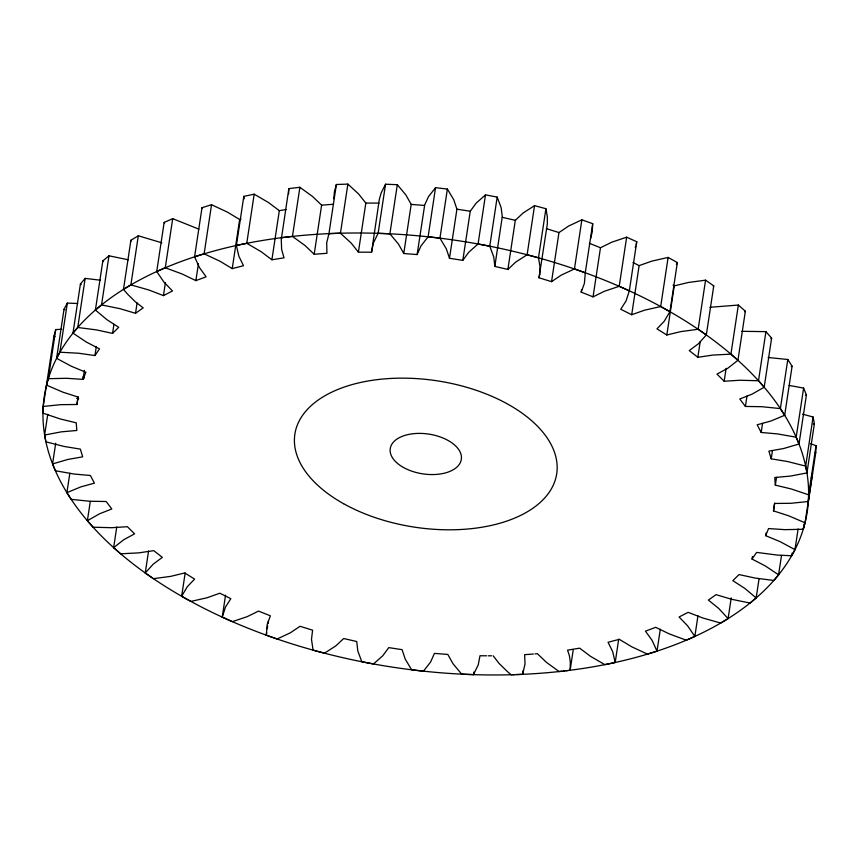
<?xml version="1.0" encoding="UTF-8"?>
<svg xmlns="http://www.w3.org/2000/svg" width="859" height="859" viewBox="0 0 859 859"><rect width="100%" height="100%" fill="white"/><g stroke="black" fill="none" stroke-linecap="round" stroke-linejoin="round"><path stroke-width="1.29" d="M288.581 193.812L288.86 188.593L299.888 187.294L312.526 196.464L321.62 205.161L314.19 254.264L326.946 253.298L326.688 242.807L328.954 233.627L336.374 184.513L347.874 184.105L358.59 193.951L365.827 203.057L358.396 252.17L371.571 252.202L379.302 199.546L381.149 192.931L385.551 184.213L397.32 184.696L405.942 195.047L411.193 204.41L403.762 253.523L417.12 254.565L420.985 245.91L428.115 236.794L435.545 187.692L447.378 189.055L453.745 199.728L456.924 209.188L449.493 258.301L462.818 260.341L468.735 252.256L478.066 243.988L485.496 194.875L497.189 197.098L501.141 207.663L502.29 216.586L494.827 266.43L507.884 269.425L515.744 262.059L527.115 254.769L538.486 257.818L539.967 266.526L539.763 274.3M486.602 655.804L480.009 655.75L478.248 664.834L473.449 674.626L461.68 674.143L453.058 663.803L447.807 654.429L434.45 653.388L430.584 662.042L423.455 671.158L411.622 669.795L405.255 659.121L402.076 649.651L388.751 647.622L382.835 655.696L373.504 663.964L361.811 661.741L357.795 650.929L356.743 641.523L343.686 638.527L335.826 645.893L324.455 653.184L313.084 650.134L311.495 639.364L312.59 630.184L300.027 626.286L290.353 632.815L277.135 638.999L266.301 635.177L267.16 624.622L270.381 615.828L258.516 611.093L247.199 616.665L232.349 621.648L222.234 617.116L225.53 606.969L230.824 598.702L219.872 593.215L207.094 597.746L190.881 601.418L181.646 596.264L187.326 586.697L194.606 579.095L184.749 572.953L170.737 576.357L153.439 578.676L145.246 572.974L153.213 564.159L162.34 557.362L153.75 550.651L138.739 552.874L120.647 553.797L113.646 547.655L123.75 539.72L134.584 533.847L127.4 526.707L111.659 527.705L93.073 527.201L87.382 520.726L99.461 513.832L111.81 508.968L106.162 501.506L89.948 501.269L71.2 499.358L66.905 492.658L80.757 486.913L94.415 483.155L90.388 475.499L73.992 474.028L55.395 470.743L52.571 463.924L67.958 459.425L82.679 456.838L80.359 449.117L64.049 446.444L45.924 441.837L44.625 435.03L61.279 431.852L76.827 430.466L76.236 422.821L60.291 418.977L42.95 413.147L43.208 406.447L53.956 336.041L55.749 329.577L61.719 329.298M810.456 443.652L816.05 445.703L808.62 494.805L808.373 501.506L790.731 503.299L774.635 503.449L773.476 510.89L788.777 515.829L805.044 522.809L803.251 529.262L784.933 529.659L768.558 528.564L765.67 535.683L780.069 541.632L794.972 549.631L792.095 554.978L791.665 555.741L777.642 555.107L756.618 552.401L752.044 559.069L765.294 565.931L778.587 574.811L776.246 577.656L773.83 580.469L755.093 578.053L739.008 574.564L732.845 580.663L744.71 588.318L756.167 597.928L750.036 603.039L731.567 599.271L716.052 594.653L708.385 600.087L718.672 608.397L728.099 618.587L720.69 623.065L702.812 617.997L688.113 612.338L679.082 617.009L687.619 625.846L694.845 636.422L686.298 640.191L669.322 633.91L655.696 627.317L645.453 631.15L652.088 640.352L656.995 651.133L647.45 654.129L631.666 646.752L619.339 639.332L608.065 642.253L612.692 651.67L615.194 662.482L610.019 663.588L604.811 664.641L590.477 656.297L579.675 648.169L567.563 650.134L569.42 655.804L570.333 662.268L570.14 670.256L568.765 670.428M816.05 445.703L815.792 452.392L808.373 501.506M371.571 252.202L373.321 243.118L378.121 233.326L385.551 184.213M50.477 360.265L51.196 357.258M494.827 266.43L493.785 257.024L489.759 246.211L497.189 197.098M288.86 188.593L281.269 239.436L281.623 249.368L284.007 257.818L271.895 259.783L261.093 251.655L246.758 243.312L236.386 245.481L238.888 256.293L243.505 265.699L232.231 268.62L219.915 261.2L204.12 253.824L194.574 256.82L199.481 267.6L206.117 276.802L195.873 280.635L182.248 274.042L165.272 267.761L156.725 271.53L163.951 282.106L172.487 290.943L163.457 295.614L148.757 289.955L130.879 284.887L125.307 288.237L123.481 289.365L127.551 294.111L135.174 301.627L143.195 307.866L135.529 313.299L120.002 308.692L101.545 304.913L95.403 310.024L106.86 319.634L118.735 327.29L112.561 333.389L96.476 329.899L77.75 327.483L72.983 333.142L86.276 342.022L99.526 348.883L94.952 355.551L78.588 353.232L59.905 352.211L56.597 358.321L71.501 366.321L85.9 372.269L83.012 379.388L66.648 378.293L48.329 378.69L47.385 381.911L46.526 385.143L62.793 392.123L78.094 397.062L76.934 404.503L60.839 404.653L43.208 406.447M42.95 413.147L43.337 410.559M48.329 378.69L55.749 329.577M44.625 435.03L47.76 414.349M56.597 358.321L64.028 309.219L67.335 303.098L77.664 303.495M59.905 352.211L67.335 303.098M52.571 463.924L55.706 443.244M72.983 333.142L80.413 284.028L85.17 278.37L100.31 280.217M77.75 327.483L85.17 278.37M76.934 404.503L78.105 396.751M82.883 378.883L83.269 376.296M83.012 379.388L84.375 370.347M66.905 492.658L69.837 473.266M95.403 310.024L102.833 260.911L108.964 255.799L128.281 259.794M101.545 304.913L108.964 255.799M94.952 355.551L96.326 346.499M112.561 333.389L113.925 324.348M87.382 520.726L90.313 501.334M123.481 289.365L130.901 240.262L138.31 235.785L161.846 242.807M130.879 284.887L138.31 235.785M135.529 313.299L137.086 302.959M113.646 547.655L116.77 526.975M156.725 271.53L164.155 222.427L172.702 218.658L198.848 229.128M165.272 267.761L172.702 218.658M163.457 295.614L165.411 282.686M145.246 572.974L148.575 551.006M194.574 256.82L202.005 207.706L211.55 204.721L227.334 212.087L239.661 219.517L241.046 219.131M195.873 280.635L198.418 263.831M204.12 253.824L211.55 204.721M181.646 596.264L185.168 572.996M232.231 268.62L239.661 219.517M236.386 245.481L243.806 196.367L254.189 194.198L268.523 202.541L279.325 210.67L286.111 209.532M246.758 243.312L254.189 194.198M271.895 259.783L279.325 210.67M222.234 617.116L225.552 595.147M314.19 254.264L305.095 245.577L292.457 236.397L299.888 187.294M266.301 635.177L266.687 632.589M267.278 628.713L267.664 626.125M268.051 623.548L268.448 620.96M358.396 252.17L351.17 243.054L340.443 233.218L347.874 184.105M403.762 253.523L398.512 244.149L389.889 233.809L397.32 184.696M417.12 254.565L424.7 204.882L428.555 196.582L435.545 187.692M449.493 258.301L446.326 248.831L439.948 238.158L447.378 189.055M462.818 260.341L470.249 211.228L476.165 203.153L485.496 194.875M507.884 269.425L515.314 220.312L523.174 212.946L534.545 205.655L545.916 208.705L547.312 216.511L547.366 223.812L538.98 277.768L551.542 281.666L561.217 275.138L574.446 268.953L585.28 272.775L584.421 283.33L581.199 292.124L593.054 296.86L604.371 291.287L619.221 286.305L629.336 290.836L626.039 300.983L620.746 309.251L631.698 314.738L644.475 310.206L660.689 306.534L669.923 311.688L664.243 321.255L656.963 328.857L666.831 334.999L680.833 331.595L698.142 329.276L706.323 334.978L698.367 343.804L689.229 350.59L697.83 357.301L712.83 355.078L730.923 354.155L737.924 360.308L727.82 368.232L716.986 374.105L724.169 381.246L739.91 380.247L758.497 380.752L764.188 387.226L752.108 394.12L739.76 398.984L745.408 406.447L761.622 406.683L780.369 408.594L784.664 415.294L770.813 421.039L757.155 424.797L761.181 432.453L777.578 433.924L796.186 437.21L798.999 444.028L783.612 448.527L768.891 451.115L771.221 458.835L787.52 461.519L805.656 466.115L806.343 469.519L806.945 472.922L790.291 476.101L774.754 477.486L775.333 485.131L791.279 488.975L808.62 494.805M527.115 254.769L534.545 205.655M473.449 674.626L473.835 672.049M538.486 257.818L545.916 208.705M551.542 281.666L558.973 232.553L568.647 226.035L581.865 219.84L592.699 223.673L592.291 231.629L590.573 238.781M574.446 268.953L581.865 219.84M516.173 674.583L522.626 674.326L523.206 670.449M581.199 292.124L581.586 289.547M585.28 272.775L592.699 223.673M593.054 296.86L600.484 247.746L611.801 242.174L626.651 237.202L636.766 241.733L629.336 290.836M619.221 286.305L626.651 237.202M570.14 670.256L573.264 649.576M631.698 314.738L639.128 265.624L651.906 261.104L668.119 257.421L677.354 262.586L669.923 311.688M660.689 306.534L668.119 257.421M615.194 662.482L618.705 639.214M666.831 334.999L674.251 285.886L688.263 282.493L705.561 280.174L713.754 285.875L706.323 334.978M698.142 329.276L705.561 280.174M697.83 357.301L700.171 341.785M656.995 651.133L660.324 629.164M724.169 381.246L726.123 368.328M730.923 354.155L738.353 305.052L709.921 307.286M694.845 636.422L697.97 615.742M737.924 360.308L745.354 311.194L738.353 305.052M745.408 406.447L746.976 396.106M758.497 380.752L765.927 331.638L741.768 331.306M728.099 618.587L731.224 597.907M764.188 387.226L771.618 338.124L765.927 331.638M761.181 432.453L762.556 423.412M752.044 559.069L752.441 556.482M771.221 458.835L772.391 451.082M780.369 408.594L787.8 359.481L768.171 357.527M756.167 597.928L759.098 578.547M765.67 535.683L766.056 533.095M784.664 415.294L792.095 366.192L787.8 359.481M775.333 485.131L776.515 477.379M773.476 510.89L774.646 503.138M796.186 437.21L803.605 388.096L789.131 385.423M778.587 574.811L781.518 555.429M798.999 444.028L806.429 394.915L803.605 388.096M791.665 555.741L792.062 553.153M805.656 466.115L813.076 417.002L802.596 414.167M794.972 549.631L798.108 528.951M806.945 472.922L814.375 423.82L813.076 417.002M803.251 529.262L804.024 524.097M805.044 522.809L812.474 473.696L811.959 473.449M539.731 274.493L538.98 277.768M636.766 241.733L636.132 244.439M812.474 473.696L812.163 474.92M812.056 475.317L811.272 478.152M635.649 246.125L635.241 247.413M336.374 184.513L334.398 191.933L333.786 198.762M522.626 674.326L525.021 664.007L524.634 654.655L533.407 654.021M677.354 262.586L676.409 264.518M713.754 285.875L713.303 286.476M745.354 311.194L744.753 311.742M771.618 338.124L770.888 338.607M792.095 366.192L791.236 366.6M806.429 394.915L805.452 395.258M814.375 423.82L813.312 424.067M815.792 452.392L814.665 452.553M281.43 237.707L292.457 236.397M567.402 670.6L566.017 670.761M564.642 670.922L563.268 671.083M561.883 671.244L559.112 671.555L546.474 662.375L537.38 653.688L534.996 653.892M321.62 205.161L332.766 204.292M328.954 233.627L340.443 233.218M514.734 674.637L511.126 674.734L507.744 671.888L499.079 663.459L493.173 655.782M365.827 203.057L378.991 203.1M491.531 655.804L488.245 655.804M378.121 233.326L389.889 233.809M411.193 204.41L424.55 205.451M428.115 236.794L439.948 238.158M456.924 209.188L470.249 211.228M78.684 398.726L76.676 398.361M478.066 243.988L489.759 246.211M502.257 217.327L515.314 220.312M546.41 228.666L558.973 232.553M589.371 243.312L600.484 247.746M54.987 336.524L53.956 336.041M633.008 262.521L639.128 265.624M64.962 309.766L64.028 309.219M673.037 285.113L674.251 285.886M81.229 284.64L80.413 284.028M103.52 261.565L102.833 260.911M131.459 240.95L130.901 240.262M164.563 223.125L164.155 222.427M202.252 208.426L202.005 207.706M244.171 198.848L243.806 196.367M83.967 378.486L83.828 376.575M403.472 467.479A35.949 20.101 8.6 0 0 461.047 460.692A35.949 20.101 8.6 0 0 412.846 433.763A35.949 20.101 8.6 0 0 403.472 467.479M343.579 503.696A132.404 74.035 8.6 0 0 555.644 478.71A132.404 74.035 8.6 0 0 378.132 379.528A132.404 74.035 8.6 0 0 343.579 503.696M186.242 598.863A385.82 215.749 8.6 0 0 804.196 526.041A385.82 215.749 8.6 0 0 286.927 237.03A385.82 215.749 8.6 0 0 186.242 598.863"/></g></svg>
